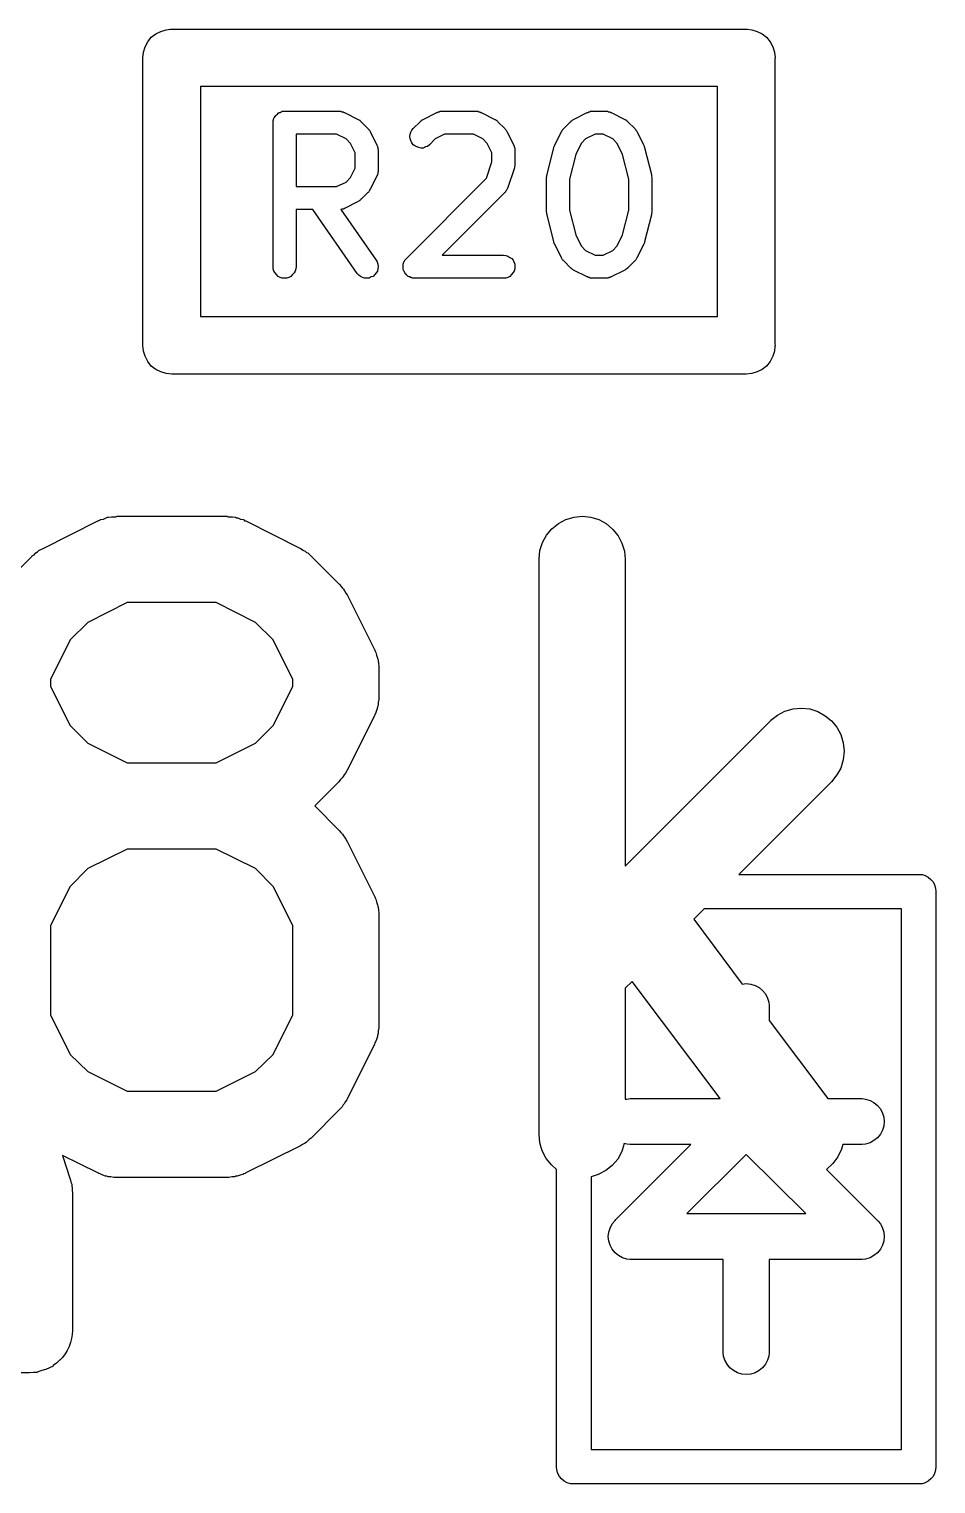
# Model space of a CAD drawing. Extents: x 39.2 to 71.6, y -130.1 to -60.
# Drawn here: x 46.052 to 47.63, y -118.58 to -116.05 of the extents above; entities that cross this region are included whole.
import ezdxf

# ---------------------------------------------------------------- set-up
doc = ezdxf.new("R2010")
doc.units = 0
doc.layers.add('BLACK', color=7, linetype='CONTINUOUS')

msp = doc.modelspace()

# ---------------------------------------------------------------- linework, layer by layer
at = {"layer": 'BLACK', "linetype": 'CONTINUOUS'}
for p, q in [((46.2808, -116.054), (46.2902, -116.051)), ((46.2902, -116.051), (46.2976, -116.05)), ((46.2976, -116.05), (46.3, -116.05)), ((46.3, -116.05), (46.3024, -116.05)), ((46.3024, -116.05), (47.2976, -116.05)), ((47.2976, -116.05), (47.3, -116.05)), ((47.3, -116.05), (47.3024, -116.05)), ((47.3024, -116.05), (47.3098, -116.051)), ((47.3098, -116.051), (47.3192, -116.054)), ((46.2536, -116.081), (46.2582, -116.072)), ((46.2582, -116.072), (46.2645, -116.064)), ((46.2645, -116.064), (46.2721, -116.058)), ((46.2721, -116.058), (46.2808, -116.054)), ((47.3192, -116.054), (47.3279, -116.058)), ((47.3279, -116.058), (47.3355, -116.064)), ((47.3355, -116.064), (47.3418, -116.072)), ((47.3418, -116.072), (47.3464, -116.081)), ((46.2498, -116.1), (46.2507, -116.09)), ((46.25, -116.102), (46.2498, -116.1)), ((46.2507, -116.09), (46.2536, -116.081)), ((47.3464, -116.081), (47.3493, -116.09)), ((47.3493, -116.09), (47.3502, -116.1)), ((47.3502, -116.1), (47.35, -116.102)), ((46.25, -116.598), (46.25, -116.102)), ((47.35, -116.102), (47.35, -116.598)), ((46.35, -116.15), (46.35, -116.55)), ((47.25, -116.15), (46.35, -116.15)), ((47.25, -116.55), (47.25, -116.15)), ((46.479, -116.204), (46.4798, -116.202)), ((46.4798, -116.202), (46.4799, -116.202)), ((46.4799, -116.202), (46.4811, -116.2)), ((46.4799, -116.202), (46.4799, -116.202)), ((46.4811, -116.2), (46.4823, -116.199)), ((46.4823, -116.199), (46.4824, -116.199)), ((46.4824, -116.199), (46.4839, -116.198)), ((46.4824, -116.199), (46.4824, -116.199)), ((46.4839, -116.198), (46.4854, -116.196)), ((46.4854, -116.196), (46.4854, -116.196)), ((46.4854, -116.196), (46.4855, -116.196)), ((46.4855, -116.196), (46.4872, -116.195)), ((46.4872, -116.195), (46.4888, -116.195)), ((46.4888, -116.195), (46.4889, -116.195)), ((46.4889, -116.195), (46.4908, -116.194)), ((46.4889, -116.195), (46.4889, -116.195)), ((46.4908, -116.194), (46.4925, -116.193)), ((46.4925, -116.193), (46.4926, -116.193)), ((46.4926, -116.193), (46.4927, -116.193)), ((46.4927, -116.193), (46.4946, -116.193)), ((46.4946, -116.193), (46.4964, -116.193)), ((46.4964, -116.193), (46.5917, -116.193)), ((46.5917, -116.193), (46.5919, -116.193)), ((46.5919, -116.193), (46.5925, -116.193)), ((46.5925, -116.193), (46.5931, -116.193)), ((46.5931, -116.193), (46.5945, -116.193)), ((46.5945, -116.193), (46.5958, -116.194)), ((46.5958, -116.194), (46.5964, -116.194)), ((46.5964, -116.194), (46.597, -116.194)), ((46.597, -116.194), (46.5982, -116.194)), ((46.5982, -116.194), (46.5995, -116.195)), ((46.5995, -116.195), (46.6001, -116.195)), ((46.6001, -116.195), (46.6006, -116.195)), ((46.6006, -116.195), (46.6244, -116.207)), ((46.7375, -116.207), (46.7613, -116.195)), ((46.7613, -116.195), (46.7615, -116.195)), ((46.7615, -116.195), (46.7621, -116.195)), ((46.7621, -116.195), (46.7626, -116.195)), ((46.7626, -116.195), (46.7639, -116.194)), ((46.7639, -116.194), (46.7652, -116.194)), ((46.7652, -116.194), (46.7658, -116.194)), ((46.7658, -116.194), (46.7664, -116.193)), ((46.7664, -116.193), (46.7677, -116.193)), ((46.7677, -116.193), (46.7691, -116.193)), ((46.7691, -116.193), (46.7697, -116.193)), ((46.7697, -116.193), (46.7702, -116.193)), ((46.7702, -116.193), (46.8298, -116.193)), ((46.8298, -116.193), (46.83, -116.193)), ((46.83, -116.193), (46.8306, -116.193)), ((46.8306, -116.193), (46.8312, -116.193)), ((46.8312, -116.193), (46.8326, -116.193)), ((46.8326, -116.193), (46.8339, -116.194)), ((46.8339, -116.194), (46.8345, -116.194)), ((46.8345, -116.194), (46.8351, -116.194)), ((46.8351, -116.194), (46.8363, -116.194)), ((46.8363, -116.194), (46.8376, -116.195)), ((46.8376, -116.195), (46.8382, -116.195)), ((46.8382, -116.195), (46.8387, -116.195)), ((46.8387, -116.195), (46.8625, -116.207)), ((46.9994, -116.207), (47.0232, -116.195)), ((47.0232, -116.195), (47.0234, -116.195)), ((47.0234, -116.195), (47.024, -116.195)), ((47.024, -116.195), (47.0245, -116.195)), ((47.0245, -116.195), (47.0258, -116.194)), ((47.0258, -116.194), (47.0271, -116.194)), ((47.0271, -116.194), (47.0277, -116.194)), ((47.0277, -116.194), (47.0283, -116.193)), ((47.0283, -116.193), (47.0296, -116.193)), ((47.0296, -116.193), (47.031, -116.193)), ((47.031, -116.193), (47.0316, -116.193)), ((47.0316, -116.193), (47.0321, -116.193)), ((47.0321, -116.193), (47.056, -116.193)), ((47.056, -116.193), (47.0562, -116.193)), ((47.0562, -116.193), (47.0568, -116.193)), ((47.0568, -116.193), (47.0574, -116.193)), ((47.0574, -116.193), (47.0587, -116.193)), ((47.0587, -116.193), (47.0601, -116.194)), ((47.0601, -116.194), (47.0607, -116.194)), ((47.0607, -116.194), (47.0613, -116.194)), ((47.0613, -116.194), (47.0625, -116.194)), ((47.0625, -116.194), (47.0638, -116.195)), ((47.0638, -116.195), (47.0643, -116.195)), ((47.0643, -116.195), (47.0649, -116.195)), ((47.0649, -116.195), (47.0887, -116.207)), ((46.4764, -116.213), (46.4766, -116.211)), ((46.4764, -116.463), (46.4764, -116.213)), ((46.4764, -116.213), (46.4764, -116.213)), ((46.4764, -116.213), (46.4764, -116.213)), ((46.4764, -116.213), (46.4764, -116.213)), ((46.4764, -116.213), (46.4764, -116.213)), ((46.4766, -116.211), (46.4768, -116.209)), ((46.4768, -116.209), (46.4769, -116.209)), ((46.4769, -116.209), (46.4774, -116.207)), ((46.4769, -116.209), (46.4769, -116.209)), ((46.4774, -116.207), (46.478, -116.205)), ((46.478, -116.205), (46.479, -116.204)), ((46.478, -116.205), (46.478, -116.205)), ((46.478, -116.205), (46.478, -116.205)), ((46.6244, -116.207), (46.6247, -116.207)), ((46.6247, -116.207), (46.6256, -116.208)), ((46.6256, -116.208), (46.6266, -116.208)), ((46.6266, -116.208), (46.6272, -116.209)), ((46.6272, -116.209), (46.6279, -116.209)), ((46.6279, -116.209), (46.6287, -116.21)), ((46.6287, -116.21), (46.6296, -116.211)), ((46.6296, -116.211), (46.6415, -116.223)), ((46.6415, -116.223), (46.6417, -116.223)), ((46.6417, -116.223), (46.6424, -116.224)), ((46.6424, -116.224), (46.6432, -116.225)), ((46.6432, -116.225), (46.6436, -116.225)), ((46.6436, -116.225), (46.6442, -116.226)), ((46.6442, -116.226), (46.6447, -116.227)), ((46.6447, -116.227), (46.6453, -116.228)), ((46.6453, -116.228), (46.6572, -116.252)), ((46.7161, -116.229), (46.7179, -116.226)), ((46.7179, -116.226), (46.7204, -116.223)), ((46.7204, -116.223), (46.7323, -116.211)), ((46.7323, -116.211), (46.7325, -116.211)), ((46.7325, -116.211), (46.7334, -116.21)), ((46.7334, -116.21), (46.7342, -116.209)), ((46.7342, -116.209), (46.7349, -116.209)), ((46.7349, -116.209), (46.7355, -116.208)), ((46.7355, -116.208), (46.7365, -116.208)), ((46.7365, -116.208), (46.7375, -116.207)), ((46.8625, -116.207), (46.8628, -116.207)), ((46.8628, -116.207), (46.8637, -116.208)), ((46.8637, -116.208), (46.8647, -116.208)), ((46.8647, -116.208), (46.8653, -116.209)), ((46.8653, -116.209), (46.866, -116.209)), ((46.866, -116.209), (46.8668, -116.21)), ((46.8668, -116.21), (46.8677, -116.211)), ((46.8677, -116.211), (46.8796, -116.223)), ((46.8796, -116.223), (46.8798, -116.223)), ((46.8798, -116.223), (46.8805, -116.224)), ((46.8805, -116.224), (46.8813, -116.225)), ((46.8813, -116.225), (46.8817, -116.225)), ((46.8817, -116.225), (46.8822, -116.226)), ((46.8822, -116.226), (46.8828, -116.227)), ((46.8828, -116.227), (46.8834, -116.228)), ((46.8834, -116.228), (46.8953, -116.252)), ((46.9666, -116.252), (46.9785, -116.228)), ((46.9785, -116.228), (46.9787, -116.228)), ((46.9787, -116.228), (46.9793, -116.227)), ((46.9793, -116.227), (46.9798, -116.226)), ((46.9798, -116.226), (46.9803, -116.225)), ((46.9803, -116.225), (46.9808, -116.224)), ((46.9808, -116.224), (46.9816, -116.224)), ((46.9816, -116.224), (46.9823, -116.223)), ((46.9823, -116.223), (46.9942, -116.211)), ((46.9942, -116.211), (46.9944, -116.211)), ((46.9944, -116.211), (46.9953, -116.21)), ((46.9953, -116.21), (46.9961, -116.209)), ((46.9961, -116.209), (46.9968, -116.209)), ((46.9968, -116.209), (46.9974, -116.208)), ((46.9974, -116.208), (46.9984, -116.208)), ((46.9984, -116.208), (46.9994, -116.207)), ((47.0887, -116.207), (47.089, -116.207)), ((47.089, -116.207), (47.0899, -116.208)), ((47.0899, -116.208), (47.0909, -116.208)), ((47.0909, -116.208), (47.0915, -116.209)), ((47.0915, -116.209), (47.0922, -116.209)), ((47.0922, -116.209), (47.093, -116.21)), ((47.093, -116.21), (47.0939, -116.211)), ((47.0939, -116.211), (47.1058, -116.223)), ((47.1058, -116.223), (47.106, -116.223)), ((47.106, -116.223), (47.1067, -116.224)), ((47.1067, -116.224), (47.1075, -116.225)), ((47.1075, -116.225), (47.1079, -116.225)), ((47.1079, -116.225), (47.1084, -116.226)), ((47.1084, -116.226), (47.109, -116.227)), ((47.109, -116.227), (47.1096, -116.228)), ((47.1096, -116.228), (47.1215, -116.252)), ((46.5164, -116.233), (46.5164, -116.324)), ((46.5869, -116.233), (46.5164, -116.233)), ((46.6036, -116.241), (46.5869, -116.233)), ((46.6109, -116.249), (46.6036, -116.241)), ((46.6193, -116.265), (46.6109, -116.249)), ((46.6572, -116.252), (46.6573, -116.252)), ((46.6573, -116.252), (46.6575, -116.253)), ((46.6575, -116.253), (46.6578, -116.253)), ((46.6578, -116.253), (46.6582, -116.254)), ((46.7145, -116.237), (46.7149, -116.233)), ((46.7149, -116.241), (46.7145, -116.237)), ((46.7149, -116.233), (46.7161, -116.229)), ((46.716, -116.244), (46.7149, -116.241)), ((46.7178, -116.248), (46.716, -116.244)), ((46.7203, -116.251), (46.7178, -116.248)), ((46.7233, -116.253), (46.7203, -116.251)), ((46.7267, -116.255), (46.7233, -116.253)), ((46.7485, -116.251), (46.7454, -116.254)), ((46.7487, -116.251), (46.7485, -116.251)), ((46.7583, -116.241), (46.7487, -116.251)), ((46.775, -116.233), (46.7583, -116.241)), ((46.825, -116.233), (46.775, -116.233)), ((46.8417, -116.241), (46.825, -116.233)), ((46.849, -116.249), (46.8417, -116.241)), ((46.8574, -116.265), (46.849, -116.249)), ((46.8953, -116.252), (46.8954, -116.252)), ((46.8954, -116.252), (46.8956, -116.253)), ((46.8956, -116.253), (46.8959, -116.253)), ((46.8959, -116.253), (46.8963, -116.254)), ((46.9659, -116.254), (46.9666, -116.252)), ((46.9666, -116.252), (46.9666, -116.252)), ((46.9666, -116.252), (46.9666, -116.252)), ((47.0129, -116.249), (47.0034, -116.268)), ((47.0202, -116.241), (47.0129, -116.249)), ((47.0369, -116.233), (47.0202, -116.241)), ((47.0512, -116.233), (47.0369, -116.233)), ((47.0679, -116.241), (47.0512, -116.233)), ((47.0752, -116.249), (47.0679, -116.241)), ((47.0847, -116.268), (47.0752, -116.249)), ((47.1215, -116.252), (47.1216, -116.252)), ((47.1216, -116.252), (47.1216, -116.252)), ((47.1216, -116.252), (47.1217, -116.252)), ((47.1217, -116.252), (47.1223, -116.254)), ((46.6193, -116.292), (46.6193, -116.265)), ((46.6582, -116.254), (46.6586, -116.256)), ((46.6586, -116.256), (46.6587, -116.256)), ((46.6587, -116.256), (46.6589, -116.257)), ((46.6589, -116.257), (46.659, -116.258)), ((46.659, -116.258), (46.6593, -116.26)), ((46.6593, -116.26), (46.6592, -116.26)), ((46.6592, -116.26), (46.6593, -116.261)), ((46.6593, -116.261), (46.6593, -116.296)), ((46.7304, -116.256), (46.7267, -116.255)), ((46.7343, -116.257), (46.7304, -116.256)), ((46.7382, -116.257), (46.7343, -116.257)), ((46.7419, -116.255), (46.7382, -116.257)), ((46.7454, -116.254), (46.7419, -116.255)), ((46.8574, -116.281), (46.8574, -116.265)), ((46.8963, -116.254), (46.8967, -116.256)), ((46.8967, -116.256), (46.8968, -116.256)), ((46.8968, -116.256), (46.897, -116.257)), ((46.897, -116.257), (46.8971, -116.258)), ((46.8971, -116.258), (46.8973, -116.26)), ((46.8973, -116.26), (46.8973, -116.26)), ((46.8973, -116.26), (46.8974, -116.261)), ((46.8974, -116.261), (46.8974, -116.285)), ((46.9532, -116.303), (46.9651, -116.256)), ((46.9651, -116.256), (46.9652, -116.256)), ((46.9652, -116.255), (46.9659, -116.254)), ((46.9652, -116.256), (46.9652, -116.255)), ((46.9652, -116.256), (46.9652, -116.256)), ((47.0034, -116.268), (46.9926, -116.311)), ((47.0955, -116.311), (47.0847, -116.268)), ((47.1223, -116.254), (47.1229, -116.256)), ((47.1229, -116.256), (47.1229, -116.256)), ((47.1229, -116.256), (47.123, -116.256)), ((47.123, -116.256), (47.1349, -116.303)), ((46.6109, -116.308), (46.6193, -116.292)), ((46.6577, -116.304), (46.6574, -116.305)), ((46.6581, -116.303), (46.6577, -116.304)), ((46.6586, -116.302), (46.6581, -116.303)), ((46.6587, -116.301), (46.6586, -116.302)), ((46.6588, -116.301), (46.6587, -116.301)), ((46.659, -116.299), (46.6588, -116.301)), ((46.6592, -116.298), (46.659, -116.299)), ((46.6593, -116.297), (46.6592, -116.297)), ((46.6592, -116.297), (46.6592, -116.298)), ((46.6593, -116.296), (46.6593, -116.297)), ((46.848, -116.309), (46.8574, -116.281)), ((46.8964, -116.291), (46.8845, -116.327)), ((46.8966, -116.29), (46.8964, -116.291)), ((46.8969, -116.289), (46.8966, -116.29)), ((46.897, -116.288), (46.8969, -116.289)), ((46.8972, -116.287), (46.897, -116.288)), ((46.8973, -116.286), (46.8972, -116.287)), ((46.8974, -116.285), (46.8973, -116.286)), ((46.8974, -116.285), (46.8974, -116.285)), ((46.9529, -116.306), (46.9531, -116.304)), ((46.9531, -116.304), (46.9532, -116.304)), ((46.9532, -116.304), (46.9532, -116.303)), ((47.1349, -116.303), (47.1349, -116.304)), ((47.1349, -116.304), (47.135, -116.304)), ((47.135, -116.304), (47.1351, -116.304)), ((47.1351, -116.304), (47.1353, -116.306)), ((46.5164, -116.324), (46.5869, -116.324)), ((46.5869, -116.324), (46.6036, -116.316)), ((46.6036, -116.316), (46.6109, -116.308)), ((46.6451, -116.329), (46.6445, -116.33)), ((46.6453, -116.329), (46.6451, -116.329)), ((46.6572, -116.305), (46.6453, -116.329)), ((46.6574, -116.305), (46.6572, -116.305)), ((46.7085, -116.449), (46.848, -116.309)), ((46.8833, -116.329), (46.8827, -116.33)), ((46.8839, -116.328), (46.8833, -116.329)), ((46.8841, -116.327), (46.8839, -116.328)), ((46.8844, -116.327), (46.8841, -116.327)), ((46.8845, -116.327), (46.8844, -116.327)), ((46.9526, -116.307), (46.9529, -116.306)), ((46.9527, -116.308), (46.9526, -116.307)), ((46.9526, -116.368), (46.9526, -116.308)), ((46.9526, -116.308), (46.9526, -116.308)), ((46.9526, -116.308), (46.9527, -116.308)), ((46.9926, -116.311), (46.9926, -116.365)), ((47.0955, -116.365), (47.0955, -116.311)), ((47.1353, -116.306), (47.1355, -116.308)), ((47.1355, -116.308), (47.1354, -116.308)), ((47.1354, -116.308), (47.1355, -116.308)), ((47.1355, -116.308), (47.1355, -116.368)), ((46.6244, -116.35), (46.6006, -116.362)), ((46.6254, -116.349), (46.6244, -116.35)), ((46.6264, -116.349), (46.6254, -116.349)), ((46.627, -116.348), (46.6264, -116.349)), ((46.6277, -116.348), (46.627, -116.348)), ((46.6285, -116.347), (46.6277, -116.348)), ((46.6294, -116.346), (46.6285, -116.347)), ((46.6296, -116.346), (46.6294, -116.346)), ((46.6415, -116.334), (46.6296, -116.346)), ((46.6422, -116.334), (46.6415, -116.334)), ((46.643, -116.333), (46.6422, -116.334)), ((46.6435, -116.332), (46.643, -116.333)), ((46.644, -116.331), (46.6435, -116.332)), ((46.6445, -116.33), (46.644, -116.331)), ((46.8796, -116.334), (46.7709, -116.443)), ((46.88, -116.334), (46.8796, -116.334)), ((46.8804, -116.334), (46.88, -116.334)), ((46.8812, -116.332), (46.8804, -116.334)), ((46.8821, -116.331), (46.8812, -116.332)), ((46.8824, -116.331), (46.8821, -116.331)), ((46.8827, -116.33), (46.8824, -116.331)), ((46.5455, -116.364), (46.5164, -116.364)), ((46.5164, -116.364), (46.5164, -116.463)), ((46.6229, -116.475), (46.5455, -116.364)), ((46.5956, -116.364), (46.5942, -116.364)), ((46.5942, -116.364), (46.6557, -116.452)), ((46.5961, -116.363), (46.5956, -116.364)), ((46.5967, -116.363), (46.5961, -116.363)), ((46.598, -116.363), (46.5967, -116.363)), ((46.5993, -116.363), (46.598, -116.363)), ((46.5998, -116.362), (46.5993, -116.363)), ((46.6004, -116.362), (46.5998, -116.362)), ((46.6006, -116.362), (46.6004, -116.362)), ((46.9526, -116.369), (46.9527, -116.368)), ((46.9527, -116.368), (46.9526, -116.368)), ((46.9528, -116.37), (46.9526, -116.369)), ((46.953, -116.372), (46.9528, -116.37)), ((46.9531, -116.372), (46.953, -116.372)), ((46.9532, -116.372), (46.9531, -116.372)), ((46.9532, -116.373), (46.9532, -116.372)), ((46.9651, -116.42), (46.9532, -116.373)), ((46.9926, -116.365), (47.0034, -116.408)), ((47.0847, -116.408), (47.0955, -116.365)), ((47.1349, -116.373), (47.123, -116.42)), ((47.135, -116.372), (47.1349, -116.372)), ((47.1349, -116.372), (47.1349, -116.373)), ((47.1352, -116.37), (47.135, -116.372)), ((47.1355, -116.369), (47.1352, -116.37)), ((47.1355, -116.368), (47.1354, -116.368)), ((47.1354, -116.368), (47.1355, -116.369)), ((47.1355, -116.368), (47.1355, -116.368)), ((46.9652, -116.42), (46.9651, -116.42)), ((46.9652, -116.421), (46.9652, -116.42)), ((46.9658, -116.422), (46.9652, -116.421)), ((46.9664, -116.424), (46.9658, -116.422)), ((46.9665, -116.424), (46.9664, -116.424)), ((46.9666, -116.424), (46.9665, -116.424)), ((46.9665, -116.424), (46.9665, -116.424)), ((46.9785, -116.448), (46.9666, -116.424)), ((47.0034, -116.408), (47.0129, -116.427)), ((47.0129, -116.427), (47.0202, -116.435)), ((47.0679, -116.435), (47.0752, -116.427)), ((47.0752, -116.427), (47.0847, -116.408)), ((47.1215, -116.424), (47.1096, -116.448)), ((47.1222, -116.423), (47.1215, -116.424)), ((47.1215, -116.424), (47.1215, -116.424)), ((47.1215, -116.424), (47.1215, -116.424)), ((47.1229, -116.421), (47.1222, -116.423)), ((47.123, -116.42), (47.1229, -116.421)), ((47.1229, -116.421), (47.1229, -116.421)), ((47.1229, -116.421), (47.1229, -116.421)), ((46.6557, -116.452), (46.6558, -116.452)), ((46.6558, -116.452), (46.6577, -116.455)), ((46.6577, -116.455), (46.6589, -116.459)), ((46.7036, -116.457), (46.7042, -116.455)), ((46.7042, -116.455), (46.7051, -116.454)), ((46.7042, -116.455), (46.7042, -116.455)), ((46.7042, -116.455), (46.7042, -116.455)), ((46.7051, -116.454), (46.706, -116.452)), ((46.706, -116.452), (46.7073, -116.45)), ((46.706, -116.452), (46.706, -116.452)), ((46.706, -116.452), (46.706, -116.452)), ((46.7073, -116.45), (46.7085, -116.449)), ((46.7709, -116.443), (46.8774, -116.443)), ((46.8774, -116.443), (46.8777, -116.443)), ((46.8777, -116.443), (46.8815, -116.444)), ((46.8815, -116.444), (46.8853, -116.445)), ((46.8853, -116.445), (46.8887, -116.447)), ((46.8887, -116.447), (46.8917, -116.449)), ((46.8917, -116.449), (46.8941, -116.452)), ((46.8941, -116.452), (46.8959, -116.456)), ((46.9791, -116.449), (46.9785, -116.448)), ((46.9797, -116.45), (46.9791, -116.449)), ((46.9802, -116.451), (46.9797, -116.45)), ((46.9806, -116.452), (46.9802, -116.451)), ((46.9814, -116.452), (46.9806, -116.452)), ((46.9821, -116.453), (46.9814, -116.452)), ((46.9823, -116.453), (46.9821, -116.453)), ((46.9942, -116.465), (46.9823, -116.453)), ((47.0202, -116.435), (47.0369, -116.443)), ((47.0369, -116.443), (47.0512, -116.443)), ((47.0512, -116.443), (47.0679, -116.435)), ((47.1058, -116.453), (47.0939, -116.465)), ((47.1065, -116.453), (47.1058, -116.453)), ((47.1073, -116.452), (47.1065, -116.453)), ((47.1078, -116.451), (47.1073, -116.452)), ((47.1083, -116.45), (47.1078, -116.451)), ((47.1088, -116.449), (47.1083, -116.45)), ((47.1094, -116.448), (47.1088, -116.449)), ((47.1096, -116.448), (47.1094, -116.448)), ((46.4768, -116.467), (46.4764, -116.463)), ((46.4779, -116.471), (46.4768, -116.467)), ((46.4798, -116.474), (46.4779, -116.471)), ((46.4822, -116.477), (46.4798, -116.474)), ((46.4852, -116.48), (46.4822, -116.477)), ((46.4887, -116.482), (46.4852, -116.48)), ((46.5074, -116.48), (46.5039, -116.482)), ((46.5104, -116.477), (46.5074, -116.48)), ((46.5129, -116.474), (46.5104, -116.477)), ((46.5148, -116.471), (46.5129, -116.474)), ((46.516, -116.467), (46.5148, -116.471)), ((46.5164, -116.463), (46.516, -116.467)), ((46.5164, -116.463), (46.5164, -116.463)), ((46.6254, -116.478), (46.6229, -116.475)), ((46.6285, -116.48), (46.6254, -116.478)), ((46.632, -116.482), (46.6285, -116.48)), ((46.6472, -116.481), (46.6435, -116.483)), ((46.6506, -116.48), (46.6472, -116.481)), ((46.6536, -116.477), (46.6506, -116.48)), ((46.6561, -116.474), (46.6536, -116.477)), ((46.6579, -116.471), (46.6561, -116.474)), ((46.6589, -116.467), (46.6579, -116.471)), ((46.6589, -116.459), (46.6593, -116.463)), ((46.6593, -116.463), (46.6589, -116.467)), ((46.7026, -116.463), (46.7028, -116.461)), ((46.7028, -116.465), (46.7026, -116.463)), ((46.7026, -116.463), (46.7026, -116.463)), ((46.7026, -116.463), (46.7026, -116.463)), ((46.7028, -116.461), (46.703, -116.459)), ((46.703, -116.467), (46.7028, -116.465)), ((46.703, -116.459), (46.7036, -116.457)), ((46.703, -116.459), (46.703, -116.459)), ((46.703, -116.459), (46.703, -116.459)), ((46.7035, -116.469), (46.703, -116.467)), ((46.703, -116.467), (46.703, -116.467)), ((46.703, -116.467), (46.703, -116.467)), ((46.7041, -116.471), (46.7035, -116.469)), ((46.7051, -116.472), (46.7041, -116.471)), ((46.7041, -116.471), (46.7041, -116.471)), ((46.7041, -116.471), (46.7041, -116.471)), ((46.7059, -116.474), (46.7051, -116.472)), ((46.7073, -116.476), (46.7059, -116.474)), ((46.7059, -116.474), (46.7059, -116.474)), ((46.7059, -116.474), (46.7059, -116.474)), ((46.7083, -116.477), (46.7073, -116.476)), ((46.7084, -116.477), (46.7083, -116.477)), ((46.71, -116.479), (46.7084, -116.477)), ((46.7084, -116.477), (46.7084, -116.477)), ((46.7113, -116.48), (46.71, -116.479)), ((46.7114, -116.48), (46.7113, -116.48)), ((46.7113, -116.48), (46.7113, -116.48)), ((46.7131, -116.481), (46.7114, -116.48)), ((46.7147, -116.481), (46.7131, -116.481)), ((46.7148, -116.481), (46.7147, -116.481)), ((46.7148, -116.482), (46.7148, -116.481)), ((46.8884, -116.48), (46.885, -116.482)), ((46.8915, -116.477), (46.8884, -116.48)), ((46.894, -116.474), (46.8915, -116.477)), ((46.8958, -116.471), (46.894, -116.474)), ((46.897, -116.467), (46.8958, -116.471)), ((46.8959, -116.456), (46.897, -116.459)), ((46.897, -116.459), (46.8974, -116.463)), ((46.8974, -116.463), (46.897, -116.467)), ((46.9951, -116.466), (46.9942, -116.465)), ((46.9959, -116.467), (46.9951, -116.466)), ((46.9966, -116.467), (46.9959, -116.467)), ((46.9972, -116.468), (46.9966, -116.467)), ((46.9982, -116.468), (46.9972, -116.468)), ((46.9991, -116.469), (46.9982, -116.468)), ((46.9994, -116.469), (46.9991, -116.469)), ((47.0232, -116.481), (46.9994, -116.469)), ((47.0237, -116.481), (47.0232, -116.481)), ((47.0243, -116.481), (47.0237, -116.481)), ((47.0256, -116.482), (47.0243, -116.481)), ((47.0641, -116.481), (47.0636, -116.482)), ((47.0646, -116.481), (47.0641, -116.481)), ((47.0649, -116.481), (47.0646, -116.481)), ((47.0887, -116.469), (47.0649, -116.481)), ((47.0897, -116.468), (47.0887, -116.469)), ((47.0907, -116.468), (47.0897, -116.468)), ((47.0913, -116.467), (47.0907, -116.468)), ((47.092, -116.467), (47.0913, -116.467)), ((47.0928, -116.466), (47.092, -116.467)), ((47.0937, -116.466), (47.0928, -116.466)), ((47.0939, -116.465), (47.0937, -116.466)), ((46.4924, -116.483), (46.4887, -116.482)), ((46.4963, -116.483), (46.4924, -116.483)), ((46.5002, -116.483), (46.4963, -116.483)), ((46.5039, -116.482), (46.5002, -116.483)), ((46.6357, -116.483), (46.632, -116.482)), ((46.6396, -116.483), (46.6357, -116.483)), ((46.6435, -116.483), (46.6396, -116.483)), ((46.7166, -116.482), (46.7148, -116.482)), ((46.7185, -116.483), (46.7166, -116.482)), ((46.7203, -116.483), (46.7185, -116.483)), ((46.7185, -116.483), (46.7185, -116.483)), ((46.7185, -116.483), (46.7185, -116.483)), ((46.7223, -116.483), (46.7203, -116.483)), ((46.7226, -116.483), (46.7223, -116.483)), ((46.8774, -116.483), (46.7226, -116.483)), ((46.8813, -116.483), (46.8774, -116.483)), ((46.885, -116.482), (46.8813, -116.483)), ((47.0268, -116.482), (47.0256, -116.482)), ((47.0274, -116.482), (47.0268, -116.482)), ((47.028, -116.483), (47.0274, -116.482)), ((47.0293, -116.483), (47.028, -116.483)), ((47.0307, -116.483), (47.0293, -116.483)), ((47.0313, -116.483), (47.0307, -116.483)), ((47.0319, -116.483), (47.0313, -116.483)), ((47.0321, -116.483), (47.0319, -116.483)), ((47.056, -116.483), (47.0321, -116.483)), ((47.0565, -116.483), (47.056, -116.483)), ((47.0571, -116.483), (47.0565, -116.483)), ((47.0585, -116.483), (47.0571, -116.483)), ((47.0598, -116.483), (47.0585, -116.483)), ((47.0604, -116.483), (47.0598, -116.483)), ((47.061, -116.482), (47.0604, -116.483)), ((47.0623, -116.482), (47.061, -116.482)), ((47.0636, -116.482), (47.0623, -116.482)), ((46.35, -116.55), (47.25, -116.55)), ((46.2498, -116.6), (46.25, -116.598)), ((46.2507, -116.61), (46.2498, -116.6)), ((47.35, -116.602), (47.3493, -116.61)), ((47.35, -116.598), (47.3502, -116.6)), ((47.3502, -116.6), (47.35, -116.602)), ((47.35, -116.602), (47.35, -116.602)), ((46.2536, -116.619), (46.2507, -116.61)), ((46.2582, -116.628), (46.2536, -116.619)), ((46.2645, -116.636), (46.2582, -116.628)), ((47.3418, -116.628), (47.3355, -116.636)), ((47.3464, -116.619), (47.3418, -116.628)), ((47.3493, -116.61), (47.3464, -116.619)), ((46.2721, -116.642), (46.2645, -116.636)), ((46.2808, -116.646), (46.2721, -116.642)), ((46.2902, -116.649), (46.2808, -116.646)), ((46.3, -116.65), (46.2902, -116.649)), ((46.3024, -116.65), (46.3, -116.65)), ((47.2976, -116.65), (46.3024, -116.65)), ((47.3, -116.65), (47.2976, -116.65)), ((47.3098, -116.649), (47.3, -116.65)), ((47.3192, -116.646), (47.3098, -116.649)), ((47.3279, -116.642), (47.3192, -116.646)), ((47.3355, -116.636), (47.3279, -116.642)), ((46.076, -116.953), (46.1712, -116.905)), ((46.1712, -116.905), (46.1722, -116.905)), ((46.1722, -116.905), (46.1742, -116.904)), ((46.1742, -116.904), (46.1762, -116.903)), ((46.1762, -116.903), (46.1811, -116.902)), ((46.1811, -116.902), (46.1859, -116.9)), ((46.1859, -116.9), (46.1881, -116.899)), ((46.1881, -116.899), (46.1902, -116.899)), ((46.1902, -116.899), (46.1953, -116.898)), ((46.1953, -116.898), (46.2004, -116.898)), ((46.2004, -116.898), (46.2026, -116.898)), ((46.2026, -116.898), (46.2048, -116.897)), ((46.2048, -116.897), (46.3952, -116.897)), ((46.3952, -116.897), (46.3963, -116.897)), ((46.3963, -116.897), (46.3985, -116.898)), ((46.3985, -116.898), (46.4007, -116.898)), ((46.4007, -116.898), (46.4057, -116.898)), ((46.4057, -116.898), (46.4108, -116.899)), ((46.4108, -116.899), (46.4129, -116.9)), ((46.4129, -116.9), (46.4151, -116.9)), ((46.4151, -116.9), (46.4199, -116.902)), ((46.4199, -116.902), (46.4248, -116.903)), ((46.4248, -116.903), (46.4267, -116.905)), ((46.4267, -116.905), (46.4288, -116.905)), ((46.4288, -116.905), (46.524, -116.953)), ((46.9618, -116.919), (46.9732, -116.91)), ((46.9732, -116.91), (46.9862, -116.903)), ((46.9862, -116.903), (47.0002, -116.899)), ((47.0002, -116.899), (47.0148, -116.897)), ((47.0148, -116.897), (47.0294, -116.899)), ((47.0294, -116.899), (47.0433, -116.903)), ((47.0433, -116.903), (47.0562, -116.91)), ((47.0562, -116.91), (47.0675, -116.92)), ((46.9453, -116.943), (46.9524, -116.93)), ((46.9524, -116.93), (46.9618, -116.919)), ((47.0675, -116.92), (47.0768, -116.931)), ((47.0768, -116.931), (47.0836, -116.944)), ((46.0605, -116.964), (46.0636, -116.961)), ((46.0636, -116.961), (46.0662, -116.959)), ((46.0662, -116.959), (46.0687, -116.957)), ((46.0687, -116.957), (46.0724, -116.955)), ((46.0724, -116.955), (46.076, -116.953)), ((46.524, -116.953), (46.525, -116.953)), ((46.525, -116.953), (46.5285, -116.956)), ((46.5285, -116.956), (46.5322, -116.958)), ((46.5322, -116.958), (46.5346, -116.96)), ((46.5346, -116.96), (46.5372, -116.961)), ((46.5372, -116.961), (46.5403, -116.964)), ((46.9393, -116.971), (46.9409, -116.957)), ((46.9409, -116.957), (46.9453, -116.943)), ((47.0836, -116.944), (47.0879, -116.958)), ((47.0879, -116.958), (47.0893, -116.972)), ((46.0089, -117.015), (46.0565, -116.967)), ((46.0565, -116.967), (46.0572, -116.966)), ((46.0572, -116.966), (46.0605, -116.964)), ((46.5403, -116.964), (46.5435, -116.967)), ((46.5435, -116.967), (46.5911, -117.015)), ((46.9393, -116.972), (46.9393, -116.971)), ((46.9393, -117.972), (46.9393, -116.972)), ((47.0893, -116.972), (47.0893, -117.506)), ((46.5911, -117.015), (46.5919, -117.015)), ((46.5919, -117.015), (46.5945, -117.019)), ((46.5945, -117.019), (46.5974, -117.022)), ((46.5974, -117.022), (46.599, -117.024)), ((46.599, -117.024), (46.601, -117.027)), ((46.601, -117.027), (46.6029, -117.031)), ((46.6029, -117.031), (46.6052, -117.034)), ((46.6052, -117.034), (46.6528, -117.129)), ((46.2225, -117.047), (46.1539, -117.082)), ((46.3775, -117.047), (46.2225, -117.047)), ((46.446, -117.082), (46.3775, -117.047)), ((46.1539, -117.082), (46.1235, -117.112)), ((46.4765, -117.112), (46.446, -117.082)), ((46.1235, -117.112), (46.0893, -117.181)), ((46.5107, -117.181), (46.4765, -117.112)), ((46.6528, -117.129), (46.6533, -117.13)), ((46.6533, -117.13), (46.654, -117.132)), ((46.654, -117.132), (46.6551, -117.134)), ((46.6551, -117.134), (46.6565, -117.139)), ((46.6565, -117.139), (46.6583, -117.144)), ((46.6583, -117.144), (46.6586, -117.146)), ((46.6586, -117.146), (46.6593, -117.148)), ((46.6593, -117.148), (46.6598, -117.153)), ((46.6598, -117.153), (46.6606, -117.158)), ((46.6606, -117.158), (46.6605, -117.161)), ((46.6605, -117.161), (46.6607, -117.163)), ((46.6607, -117.163), (46.6607, -117.21)), ((46.0893, -117.181), (46.0893, -117.193)), ((46.5107, -117.193), (46.5107, -117.181)), ((46.0893, -117.193), (46.1235, -117.261)), ((46.4765, -117.261), (46.5107, -117.193)), ((46.6607, -117.212), (46.6605, -117.214)), ((46.6605, -117.214), (46.6605, -117.216)), ((46.6607, -117.21), (46.6607, -117.212)), ((46.6546, -117.24), (46.6536, -117.242)), ((46.6562, -117.235), (46.6546, -117.24)), ((46.658, -117.23), (46.6562, -117.235)), ((46.6584, -117.228), (46.658, -117.23)), ((46.6591, -117.226), (46.6584, -117.228)), ((46.6596, -117.221), (46.6591, -117.226)), ((46.6605, -117.216), (46.6596, -117.221)), ((47.3544, -117.243), (47.3674, -117.236)), ((47.3674, -117.236), (47.3814, -117.232)), ((47.3814, -117.232), (47.396, -117.231)), ((47.396, -117.231), (47.4106, -117.232)), ((47.4106, -117.232), (47.4245, -117.237)), ((47.4245, -117.237), (47.4374, -117.244)), ((46.1235, -117.261), (46.1539, -117.292)), ((46.446, -117.292), (46.4765, -117.261)), ((46.6528, -117.244), (46.6052, -117.339)), ((46.6536, -117.242), (46.6528, -117.244)), ((47.0893, -117.506), (47.3422, -117.253)), ((47.3422, -117.253), (47.3429, -117.252)), ((47.3429, -117.252), (47.3544, -117.243)), ((47.4374, -117.244), (47.4486, -117.253)), ((47.4486, -117.253), (47.4579, -117.264)), ((47.4579, -117.264), (47.4647, -117.277)), ((47.4647, -117.277), (47.4689, -117.291)), ((46.1539, -117.292), (46.2225, -117.326)), ((46.3775, -117.326), (46.446, -117.292)), ((47.4702, -117.306), (47.4688, -117.321)), ((47.4689, -117.291), (47.4702, -117.306)), ((46.2225, -117.326), (46.3775, -117.326)), ((46.6047, -117.34), (46.6024, -117.344)), ((46.6052, -117.339), (46.6047, -117.34)), ((47.4645, -117.335), (47.4576, -117.347)), ((47.4688, -117.321), (47.4645, -117.335)), ((46.5911, -117.359), (46.5489, -117.401)), ((46.5938, -117.355), (46.5911, -117.359)), ((46.5967, -117.352), (46.5938, -117.355)), ((46.5984, -117.35), (46.5967, -117.352)), ((46.6004, -117.347), (46.5984, -117.35)), ((46.6024, -117.344), (46.6004, -117.347)), ((47.4483, -117.359), (47.287, -117.52)), ((47.4576, -117.347), (47.4483, -117.359)), ((46.5489, -117.401), (46.5911, -117.443)), ((46.5911, -117.443), (46.5919, -117.444)), ((46.5919, -117.444), (46.5945, -117.447)), ((46.5945, -117.447), (46.5974, -117.45)), ((46.5974, -117.45), (46.599, -117.453)), ((46.599, -117.453), (46.601, -117.455)), ((46.601, -117.455), (46.6029, -117.459)), ((46.6029, -117.459), (46.6052, -117.463)), ((46.6052, -117.463), (46.6528, -117.558)), ((46.2225, -117.476), (46.1539, -117.51)), ((46.3775, -117.476), (46.2225, -117.476)), ((46.446, -117.51), (46.3775, -117.476)), ((46.1539, -117.51), (46.1235, -117.541)), ((46.4765, -117.541), (46.446, -117.51)), ((46.1235, -117.541), (46.0893, -117.609)), ((46.5107, -117.609), (46.4765, -117.541)), ((47.287, -117.52), (47.5985, -117.52)), ((47.5985, -117.52), (47.6, -117.52)), ((47.6, -117.52), (47.6015, -117.52)), ((47.6015, -117.52), (47.6059, -117.52)), ((47.6059, -117.52), (47.6115, -117.522)), ((47.6115, -117.522), (47.6167, -117.525)), ((47.6167, -117.525), (47.6213, -117.529)), ((47.6213, -117.529), (47.6251, -117.533)), ((47.6251, -117.533), (47.6278, -117.538)), ((47.6278, -117.538), (47.6296, -117.544)), ((46.6528, -117.558), (46.6533, -117.559)), ((46.6533, -117.559), (46.654, -117.561)), ((46.654, -117.561), (46.6551, -117.563)), ((46.6551, -117.563), (46.6565, -117.568)), ((46.6565, -117.568), (46.6583, -117.573)), ((47.6296, -117.544), (47.6301, -117.55)), ((47.6301, -117.55), (47.63, -117.551)), ((47.63, -117.551), (47.63, -118.549)), ((46.6583, -117.573), (46.6586, -117.575)), ((46.6586, -117.575), (46.6593, -117.577)), ((46.6593, -117.577), (46.6598, -117.582)), ((46.6598, -117.582), (46.6606, -117.587)), ((46.6606, -117.587), (46.6605, -117.589)), ((46.6605, -117.589), (46.6607, -117.591)), ((46.6607, -117.591), (46.6607, -117.782)), ((47.227, -117.58), (47.2086, -117.598)), ((47.57, -117.58), (47.227, -117.58)), ((47.57, -118.52), (47.57, -117.58)), ((46.0893, -117.609), (46.0893, -117.764)), ((46.5107, -117.764), (46.5107, -117.609)), ((47.2086, -117.598), (47.2926, -117.711)), ((47.1014, -117.706), (47.0893, -117.718)), ((47.0893, -117.718), (47.0893, -117.911)), ((47.2547, -117.91), (47.1014, -117.706)), ((47.2926, -117.711), (47.3, -117.71)), ((47.3, -117.71), (47.3078, -117.711)), ((47.3078, -117.711), (47.3154, -117.713)), ((47.3154, -117.713), (47.3223, -117.717)), ((47.3223, -117.717), (47.3284, -117.722)), ((47.3284, -117.722), (47.3334, -117.728)), ((47.3334, -117.728), (47.3371, -117.735)), ((47.3371, -117.735), (47.3394, -117.742)), ((47.3394, -117.742), (47.34, -117.748)), ((46.0893, -117.764), (46.1235, -117.833)), ((46.4765, -117.833), (46.5107, -117.764)), ((47.34, -117.748), (47.34, -117.774)), ((46.6596, -117.792), (46.6591, -117.797)), ((46.6605, -117.787), (46.6596, -117.792)), ((46.6607, -117.783), (46.6605, -117.785)), ((46.6605, -117.785), (46.6605, -117.787)), ((46.6607, -117.782), (46.6607, -117.783)), ((47.34, -117.774), (47.4422, -117.91)), ((46.6528, -117.815), (46.6052, -117.911)), ((46.6536, -117.813), (46.6528, -117.815)), ((46.6546, -117.811), (46.6536, -117.813)), ((46.6562, -117.807), (46.6546, -117.811)), ((46.658, -117.802), (46.6562, -117.807)), ((46.6584, -117.8), (46.658, -117.802)), ((46.6591, -117.797), (46.6584, -117.8)), ((46.1235, -117.833), (46.1539, -117.863)), ((46.446, -117.863), (46.4765, -117.833)), ((46.1539, -117.863), (46.2225, -117.897)), ((46.3775, -117.897), (46.446, -117.863)), ((46.2225, -117.897), (46.3775, -117.897)), ((46.5984, -117.921), (46.5967, -117.924)), ((46.6004, -117.919), (46.5984, -117.921)), ((46.6024, -117.915), (46.6004, -117.919)), ((46.6047, -117.912), (46.6024, -117.915)), ((46.6052, -117.911), (46.6047, -117.912)), ((47.0893, -117.911), (47.0922, -117.911)), ((47.0922, -117.911), (47.098, -117.91)), ((47.098, -117.91), (47.2547, -117.91)), ((47.4422, -117.91), (47.502, -117.91)), ((47.502, -117.91), (47.5078, -117.911)), ((47.5078, -117.911), (47.5154, -117.913)), ((47.5154, -117.913), (47.5223, -117.917)), ((47.5223, -117.917), (47.5284, -117.922)), ((47.5284, -117.922), (47.5334, -117.928)), ((46.5911, -117.93), (46.5435, -117.978)), ((46.5938, -117.927), (46.5911, -117.93)), ((46.5967, -117.924), (46.5938, -117.927)), ((47.5334, -117.928), (47.5371, -117.935)), ((47.5371, -117.935), (47.5394, -117.942)), ((47.5394, -117.942), (47.5402, -117.95)), ((46.9407, -117.987), (46.9393, -117.972)), ((47.5334, -117.972), (47.5284, -117.978)), ((47.5371, -117.965), (47.5334, -117.972)), ((47.5394, -117.958), (47.5371, -117.965)), ((47.5402, -117.95), (47.5394, -117.958)), ((46.524, -117.992), (46.4288, -118.039)), ((46.5276, -117.99), (46.524, -117.992)), ((46.5313, -117.988), (46.5276, -117.99)), ((46.5338, -117.986), (46.5313, -117.988)), ((46.5364, -117.984), (46.5338, -117.986)), ((46.5395, -117.981), (46.5364, -117.984)), ((46.5428, -117.979), (46.5395, -117.981)), ((46.5435, -117.978), (46.5428, -117.979)), ((46.9449, -118.001), (46.9407, -117.987)), ((47.0731, -118.12), (47.2034, -117.99)), ((47.0876, -117.988), (47.0832, -118.002)), ((47.0922, -117.989), (47.0876, -117.988)), ((47.098, -117.99), (47.0922, -117.989)), ((47.2034, -117.99), (47.098, -117.99)), ((47.4657, -117.998), (47.4594, -118.011)), ((47.4678, -117.99), (47.4657, -117.998)), ((47.502, -117.99), (47.4678, -117.99)), ((47.5078, -117.989), (47.502, -117.99)), ((47.5154, -117.987), (47.5078, -117.989)), ((47.5223, -117.983), (47.5154, -117.987)), ((47.5284, -117.978), (47.5223, -117.983)), ((46.1712, -118.039), (46.1097, -118.009)), ((46.1097, -118.009), (46.1235, -118.05)), ((46.9518, -118.014), (46.9449, -118.001)), ((46.9611, -118.025), (46.9518, -118.014)), ((47.0762, -118.015), (47.0668, -118.026)), ((47.0832, -118.002), (47.0762, -118.015)), ((47.3, -118.007), (47.1966, -118.11)), ((47.4034, -118.11), (47.3, -118.007)), ((47.4507, -118.023), (47.4398, -118.033)), ((47.4594, -118.011), (47.4507, -118.023)), ((46.1733, -118.04), (46.1712, -118.039)), ((46.1752, -118.041), (46.1733, -118.04)), ((46.1801, -118.043), (46.1752, -118.041)), ((46.1849, -118.045), (46.1801, -118.043)), ((46.1871, -118.045), (46.1849, -118.045)), ((46.1892, -118.046), (46.1871, -118.045)), ((46.1943, -118.046), (46.1892, -118.046)), ((46.1993, -118.047), (46.1943, -118.046)), ((46.2015, -118.047), (46.1993, -118.047)), ((46.2037, -118.047), (46.2015, -118.047)), ((46.2048, -118.047), (46.2037, -118.047)), ((46.3952, -118.047), (46.2048, -118.047)), ((46.3974, -118.047), (46.3952, -118.047)), ((46.3996, -118.047), (46.3974, -118.047)), ((46.4047, -118.046), (46.3996, -118.047)), ((46.4098, -118.046), (46.4047, -118.046)), ((46.4119, -118.045), (46.4098, -118.046)), ((46.4141, -118.045), (46.4119, -118.045)), ((46.4189, -118.043), (46.4141, -118.045)), ((46.4238, -118.042), (46.4189, -118.043)), ((46.4258, -118.041), (46.4238, -118.042)), ((46.4278, -118.04), (46.4258, -118.041)), ((46.4288, -118.039), (46.4278, -118.04)), ((46.97, -118.033), (46.9611, -118.025)), ((46.97, -118.549), (46.97, -118.033)), ((47.0424, -118.042), (47.03, -118.046)), ((47.03, -118.046), (47.03, -118.52)), ((47.0554, -118.035), (47.0424, -118.042)), ((47.0668, -118.026), (47.0554, -118.035)), ((47.4398, -118.033), (47.4395, -118.033)), ((47.4395, -118.033), (47.5269, -118.12)), ((46.1235, -118.05), (46.1239, -118.051)), ((46.1239, -118.051), (46.1247, -118.055)), ((46.1247, -118.055), (46.126, -118.059)), ((46.126, -118.059), (46.1263, -118.062)), ((46.1263, -118.062), (46.1269, -118.065)), ((46.1269, -118.065), (46.127, -118.07)), ((46.127, -118.07), (46.1274, -118.074)), ((46.1274, -118.074), (46.1274, -118.312)), ((47.0666, -118.128), (47.0716, -118.122)), ((47.0716, -118.122), (47.0731, -118.12)), ((47.1966, -118.11), (47.298, -118.11)), ((47.298, -118.11), (47.3, -118.11)), ((47.3, -118.11), (47.302, -118.11)), ((47.302, -118.11), (47.4034, -118.11)), ((47.5269, -118.12), (47.5284, -118.122)), ((47.5284, -118.122), (47.5297, -118.123)), ((47.5297, -118.123), (47.5297, -118.123)), ((47.5297, -118.123), (47.5334, -118.128)), ((47.0598, -118.15), (47.0606, -118.142)), ((47.0606, -118.158), (47.0598, -118.15)), ((47.0606, -118.142), (47.0629, -118.135)), ((47.0629, -118.135), (47.0666, -118.128)), ((47.5334, -118.128), (47.5348, -118.13)), ((47.5348, -118.13), (47.5371, -118.135)), ((47.5371, -118.135), (47.5394, -118.142)), ((47.5394, -118.142), (47.5402, -118.15)), ((47.5402, -118.15), (47.5394, -118.158)), ((47.0629, -118.165), (47.0606, -118.158)), ((47.0666, -118.172), (47.0629, -118.165)), ((47.0716, -118.178), (47.0666, -118.172)), ((47.5334, -118.172), (47.5284, -118.178)), ((47.5371, -118.165), (47.5334, -118.172)), ((47.5394, -118.158), (47.5371, -118.165)), ((47.0777, -118.183), (47.0716, -118.178)), ((47.0846, -118.187), (47.0777, -118.183)), ((47.0922, -118.189), (47.0846, -118.187)), ((47.098, -118.19), (47.0922, -118.189)), ((47.1, -118.19), (47.098, -118.19)), ((47.098, -118.19), (47.098, -118.19)), ((47.102, -118.19), (47.1, -118.19)), ((47.26, -118.19), (47.102, -118.19)), ((47.26, -118.352), (47.26, -118.19)), ((47.498, -118.19), (47.34, -118.19)), ((47.34, -118.19), (47.34, -118.352)), ((47.5, -118.19), (47.498, -118.19)), ((47.502, -118.19), (47.5, -118.19)), ((47.5078, -118.189), (47.502, -118.19)), ((47.502, -118.19), (47.502, -118.19)), ((47.5154, -118.187), (47.5078, -118.189)), ((47.5223, -118.183), (47.5154, -118.187)), ((47.5284, -118.178), (47.5223, -118.183)), ((46.1257, -118.327), (46.1236, -118.334)), ((46.1258, -118.327), (46.1257, -118.327)), ((46.1266, -118.32), (46.1258, -118.327)), ((46.1258, -118.327), (46.1258, -118.327)), ((46.1274, -118.313), (46.1266, -118.32)), ((46.1274, -118.312), (46.1274, -118.312)), ((46.1274, -118.312), (46.1274, -118.312)), ((46.1274, -118.312), (46.1274, -118.312)), ((46.1274, -118.312), (46.1274, -118.313)), ((46.1179, -118.348), (46.1146, -118.354)), ((46.1213, -118.341), (46.1179, -118.348)), ((46.1214, -118.341), (46.1213, -118.341)), ((46.1215, -118.341), (46.1214, -118.341)), ((46.1236, -118.334), (46.1215, -118.341)), ((47.2606, -118.358), (47.26, -118.352)), ((47.34, -118.352), (47.3394, -118.358)), ((46.0872, -118.378), (46.081, -118.381)), ((46.0934, -118.375), (46.0872, -118.378)), ((46.0937, -118.374), (46.0934, -118.375)), ((46.0939, -118.374), (46.0937, -118.374)), ((46.0994, -118.37), (46.0939, -118.374)), ((46.1049, -118.365), (46.0994, -118.37)), ((46.105, -118.365), (46.1049, -118.365)), ((46.1052, -118.365), (46.105, -118.365)), ((46.1097, -118.36), (46.1052, -118.365)), ((46.1143, -118.354), (46.1097, -118.36)), ((46.1144, -118.354), (46.1143, -118.354)), ((46.1146, -118.354), (46.1144, -118.354)), ((47.2629, -118.365), (47.2606, -118.358)), ((47.2666, -118.372), (47.2629, -118.365)), ((47.2716, -118.378), (47.2666, -118.372)), ((47.2777, -118.383), (47.2716, -118.378)), ((47.3284, -118.378), (47.3223, -118.383)), ((47.3334, -118.372), (47.3284, -118.378)), ((47.3371, -118.365), (47.3334, -118.372)), ((47.3394, -118.358), (47.3371, -118.365)), ((46.0524, -118.387), (45.0524, -118.387)), ((46.0594, -118.386), (46.0524, -118.387)), ((46.0664, -118.386), (46.0594, -118.386)), ((46.0667, -118.386), (46.0664, -118.386)), ((46.0669, -118.385), (46.0667, -118.386)), ((46.0737, -118.383), (46.0669, -118.385)), ((46.0805, -118.381), (46.0737, -118.383)), ((46.0807, -118.381), (46.0805, -118.381)), ((46.081, -118.381), (46.0807, -118.381)), ((47.2846, -118.387), (47.2777, -118.383)), ((47.2922, -118.389), (47.2846, -118.387)), ((47.3, -118.39), (47.2922, -118.389)), ((47.3078, -118.389), (47.3, -118.39)), ((47.3154, -118.387), (47.3078, -118.389)), ((47.3223, -118.383), (47.3154, -118.387)), ((47.03, -118.52), (47.57, -118.52)), ((46.9699, -118.55), (46.97, -118.549)), ((46.9704, -118.556), (46.9699, -118.55)), ((47.6301, -118.55), (47.6296, -118.556)), ((47.63, -118.549), (47.6301, -118.55)), ((46.9721, -118.562), (46.9704, -118.556)), ((46.9749, -118.567), (46.9721, -118.562)), ((46.9787, -118.571), (46.9749, -118.567)), ((46.9833, -118.575), (46.9787, -118.571)), ((46.9885, -118.578), (46.9833, -118.575)), ((46.9941, -118.58), (46.9885, -118.578)), ((46.9985, -118.58), (46.9941, -118.58)), ((47, -118.58), (46.9985, -118.58)), ((47.0015, -118.58), (47, -118.58)), ((47.5985, -118.58), (47.0015, -118.58)), ((47.6, -118.58), (47.5985, -118.58)), ((47.6015, -118.58), (47.6, -118.58)), ((47.6059, -118.58), (47.6015, -118.58)), ((47.6115, -118.578), (47.6059, -118.58)), ((47.6167, -118.575), (47.6115, -118.578)), ((47.6213, -118.571), (47.6167, -118.575)), ((47.6251, -118.567), (47.6213, -118.571)), ((47.6278, -118.562), (47.6251, -118.567)), ((47.6296, -118.556), (47.6278, -118.562))]:
    msp.add_line(p, q, dxfattribs=at)

doc.saveas('drawing.dxf')
